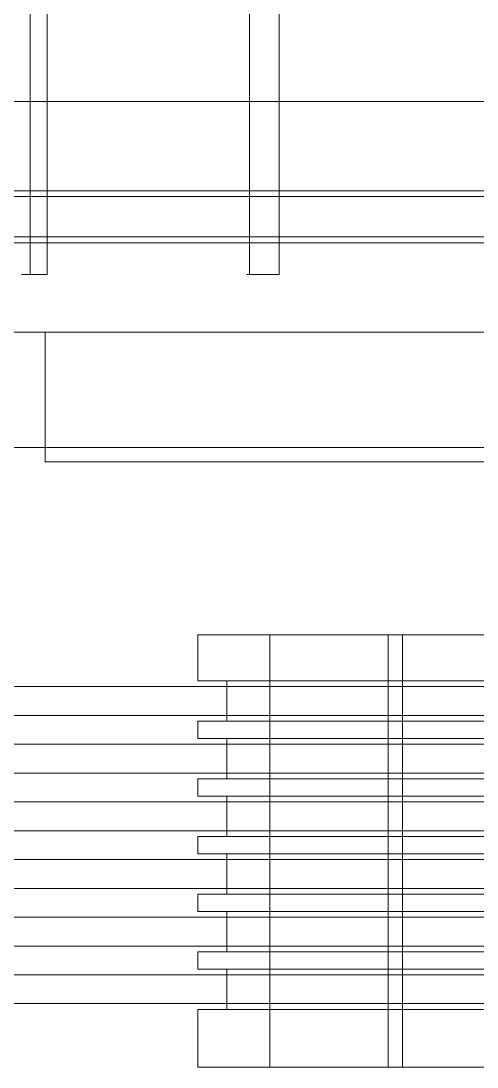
# Model space of a CAD drawing. Header units: millimetres. Extents: x -1970 to 59977, y -65068 to 6837.
# Drawn here: x 26906.8 to 27065, y -19660 to -19297.1 of the extents above; entities that cross this region are included whole.
import ezdxf

# ---------------------------------------------------------------- set-up
doc = ezdxf.new("R2010")
doc.units = ezdxf.units.MM
doc.layers.add('superior_briquetadora', color=7, linetype='Continuous', lineweight=0)

msp = doc.modelspace()

# ---------------------------------------------------------------- linework, layer by layer
at = {"layer": 'superior_briquetadora'}
for p, q in [((26909.93, -18875), (26909.93, -19385)), ((26915.93, -19385), (26915.93, -18875)), ((26986.033, -18875), (26986.033, -19385)), ((26996.424, -19385), (26996.424, -18875)), ((27413.187, -19325), (26783.187, -19325)), ((27403.187, -19325), (26783.187, -19325)), ((27403.187, -19358), (26783.187, -19358)), ((26828.187, -19356), (27398.187, -19356)), ((27403.187, -19372), (26783.187, -19372)), ((26828.187, -19374), (27398.187, -19374)), ((26907.934, -19385), (26906.93, -19385)), ((26906.93, -19385), (26907.12, -19385)), ((26907.12, -19385), (26908.467, -19385)), ((26909.93, -19385), (26907.934, -19385)), ((26908.467, -19385), (26910.699, -19385)), ((26909.93, -19385), (26910.752, -19385)), ((26910.699, -19385), (26913.365, -19385)), ((26910.752, -19385), (26911.585, -19385)), ((26911.585, -19385), (26912.43, -19385)), ((26912.43, -19385), (26913.287, -19385)), ((26913.287, -19385), (26914.156, -19385)), ((26913.365, -19385), (26915.93, -19385)), ((26914.156, -19385), (26915.037, -19385)), ((26915.037, -19385), (26915.93, -19385)), ((26986.033, -19385), (26985.208, -19385)), ((26985.208, -19385), (26985.588, -19385)), ((26985.588, -19385), (26987.097, -19385)), ((26986.033, -19385), (26987.497, -19385)), ((26987.097, -19385), (26989.43, -19385)), ((26987.497, -19385), (26988.967, -19385)), ((26988.967, -19385), (26990.445, -19385)), ((26989.43, -19385), (26992.116, -19385)), ((26990.445, -19385), (26991.93, -19385)), ((26991.93, -19385), (26993.421, -19385)), ((26992.116, -19385), (26994.616, -19385)), ((26993.421, -19385), (26994.919, -19385)), ((26994.616, -19385), (26996.424, -19385)), ((26994.919, -19385), (26996.424, -19385)), ((27403.187, -19405), (26783.187, -19405)), ((27413.187, -19405), (26783.187, -19405)), ((26906.622, -19405), (26916.24, -19405)), ((26915.187, -19405), (26916.259, -19405)), ((26915.187, -19405), (26915.187, -19450)), ((26916.24, -19405), (26927.411, -19405)), ((26916.259, -19405), (26919.465, -19405)), ((26919.465, -19405), (26924.766, -19405)), ((26924.766, -19405), (26932.1, -19405)), ((26927.411, -19405), (26940.039, -19405)), ((26932.1, -19405), (26941.382, -19405)), ((26940.039, -19405), (26954.016, -19405)), ((26941.382, -19405), (26952.502, -19405)), ((26952.502, -19405), (26965.329, -19405)), ((26954.016, -19405), (26969.223, -19405)), ((26965.329, -19405), (26979.715, -19405)), ((26969.223, -19405), (26985.53, -19405)), ((26979.715, -19405), (26995.489, -19405)), ((26985.53, -19405), (27002.799, -19405)), ((26995.489, -19405), (27012.468, -19405)), ((27002.799, -19405), (27020.881, -19405)), ((27012.468, -19405), (27030.451, -19405)), ((27020.881, -19405), (27039.623, -19405)), ((27030.451, -19405), (27049.229, -19405)), ((27039.623, -19405), (27058.864, -19405)), ((27049.229, -19405), (27068.58, -19405)), ((27058.864, -19405), (27078.441, -19405)), ((27403.187, -19445), (26783.187, -19445)), ((27413.187, -19445), (26783.187, -19445)), ((26915.187, -19450), (26916.259, -19450)), ((26916.259, -19450), (26919.465, -19450)), ((26919.465, -19450), (26924.766, -19450)), ((26924.766, -19450), (26932.1, -19450)), ((26932.1, -19450), (26941.382, -19450)), ((26941.382, -19450), (26952.502, -19450)), ((26952.502, -19450), (26965.329, -19450)), ((26965.329, -19450), (26979.715, -19450)), ((26979.715, -19450), (26995.489, -19450)), ((26995.489, -19450), (27012.468, -19450)), ((27012.468, -19450), (27030.451, -19450)), ((27030.451, -19450), (27049.229, -19450)), ((27049.229, -19450), (27068.58, -19450)), ((26968.187, -19510), (26969.639, -19510)), ((26968.187, -19510), (26968.187, -19526)), ((26969.639, -19510), (26973.962, -19510)), ((26973.962, -19510), (26981.061, -19510)), ((26981.061, -19510), (26990.776, -19510)), ((26990.776, -19510), (27002.89, -19510)), ((26993.187, -19660), (26993.187, -19510)), ((26995.464, -19510), (26993.187, -19510)), ((27001.846, -19510), (26995.464, -19510)), ((27011.069, -19510), (27001.846, -19510)), ((27002.89, -19510), (27017.133, -19510)), ((27021.305, -19510), (27011.069, -19510)), ((27017.133, -19510), (27033.187, -19510)), ((27030.527, -19510), (27021.305, -19510)), ((27036.909, -19510), (27030.527, -19510)), ((27033.187, -19510), (27050.692, -19510)), ((27034.187, -19660), (27034.187, -19510)), ((27036.464, -19510), (27034.187, -19510)), ((27042.846, -19510), (27036.464, -19510)), ((27039.187, -19510), (27036.909, -19510)), ((27039.187, -19660), (27039.187, -19510)), ((27052.069, -19510), (27042.846, -19510)), ((27050.692, -19510), (27069.259, -19510)), ((27062.305, -19510), (27052.069, -19510)), ((27071.527, -19510), (27062.305, -19510)), ((26968.187, -19526), (26969.639, -19526)), ((26969.639, -19526), (26973.962, -19526)), ((26973.962, -19526), (26981.061, -19526)), ((26978.187, -19526), (26979.823, -19526)), ((26978.187, -19540), (26978.187, -19526)), ((26979.823, -19526), (26984.689, -19526)), ((26981.061, -19526), (26990.776, -19526)), ((26984.689, -19526), (26992.65, -19526)), ((26990.776, -19526), (27002.89, -19526)), ((26992.65, -19526), (27003.49, -19526)), ((27002.89, -19526), (27017.133, -19526)), ((27003.49, -19526), (27016.913, -19526)), ((27016.913, -19526), (27032.553, -19526)), ((27017.133, -19526), (27033.187, -19526)), ((27032.553, -19526), (27049.983, -19526)), ((27033.187, -19526), (27050.692, -19526)), ((27049.983, -19526), (27068.728, -19526)), ((27050.692, -19526), (27069.259, -19526)), ((25349.739, -19528), (27106.851, -19528)), ((25350.312, -19528), (27107.423, -19528)), ((27114.11, -19528), (25367.799, -19528)), ((27115.163, -19528), (25368.852, -19528)), ((25349.739, -19538), (27106.851, -19538)), ((25350.312, -19538), (27107.423, -19538)), ((27114.11, -19538), (25367.799, -19538)), ((27115.163, -19538), (25368.852, -19538)), ((26968.187, -19540), (26969.639, -19540)), ((26968.187, -19540), (26968.187, -19546)), ((26969.639, -19540), (26973.962, -19540)), ((26973.962, -19540), (26981.061, -19540)), ((26978.187, -19540), (26979.823, -19540)), ((26979.823, -19540), (26984.689, -19540)), ((26981.061, -19540), (26990.776, -19540)), ((26984.689, -19540), (26992.65, -19540)), ((26990.776, -19540), (27002.89, -19540)), ((26992.65, -19540), (27003.49, -19540)), ((27002.89, -19540), (27017.133, -19540)), ((27003.49, -19540), (27016.913, -19540)), ((27016.913, -19540), (27032.553, -19540)), ((27017.133, -19540), (27033.187, -19540)), ((27032.553, -19540), (27049.983, -19540)), ((27033.187, -19540), (27050.692, -19540)), ((27049.983, -19540), (27068.728, -19540)), ((27050.692, -19540), (27069.259, -19540)), ((25349.739, -19548), (27106.851, -19548)), ((25350.312, -19548), (27107.423, -19548)), ((27114.11, -19548), (25367.799, -19548)), ((27115.163, -19548), (25368.852, -19548)), ((26968.187, -19546), (26969.639, -19546)), ((26969.639, -19546), (26973.962, -19546)), ((26973.962, -19546), (26981.061, -19546)), ((26978.187, -19546), (26979.823, -19546)), ((26978.187, -19560), (26978.187, -19546)), ((26979.823, -19546), (26984.689, -19546)), ((26981.061, -19546), (26990.776, -19546)), ((26984.689, -19546), (26992.65, -19546)), ((26990.776, -19546), (27002.89, -19546)), ((26992.65, -19546), (27003.49, -19546)), ((27002.89, -19546), (27017.133, -19546)), ((27003.49, -19546), (27016.913, -19546)), ((27016.913, -19546), (27032.553, -19546)), ((27017.133, -19546), (27033.187, -19546)), ((27032.553, -19546), (27049.983, -19546)), ((27033.187, -19546), (27050.692, -19546)), ((27049.983, -19546), (27068.728, -19546)), ((27050.692, -19546), (27069.259, -19546)), ((25349.739, -19558), (27106.851, -19558)), ((25350.312, -19558), (27107.423, -19558)), ((27114.11, -19558), (25367.799, -19558)), ((27115.163, -19558), (25368.852, -19558)), ((26968.187, -19560), (26969.639, -19560)), ((26968.187, -19560), (26968.187, -19566)), ((26969.639, -19560), (26973.962, -19560)), ((26973.962, -19560), (26981.061, -19560)), ((26978.187, -19560), (26979.823, -19560)), ((26979.823, -19560), (26984.689, -19560)), ((26981.061, -19560), (26990.776, -19560)), ((26984.689, -19560), (26992.65, -19560)), ((26990.776, -19560), (27002.89, -19560)), ((26992.65, -19560), (27003.49, -19560)), ((27002.89, -19560), (27017.133, -19560)), ((27003.49, -19560), (27016.913, -19560)), ((27016.913, -19560), (27032.553, -19560)), ((27017.133, -19560), (27033.187, -19560)), ((27032.553, -19560), (27049.983, -19560)), ((27033.187, -19560), (27050.692, -19560)), ((27049.983, -19560), (27068.728, -19560)), ((27050.692, -19560), (27069.259, -19560)), ((26968.187, -19566), (26969.639, -19566)), ((26969.639, -19566), (26973.962, -19566)), ((26973.962, -19566), (26981.061, -19566)), ((26978.187, -19566), (26979.823, -19566)), ((26978.187, -19580), (26978.187, -19566)), ((26979.823, -19566), (26984.689, -19566)), ((26981.061, -19566), (26990.776, -19566)), ((26984.689, -19566), (26992.65, -19566)), ((26990.776, -19566), (27002.89, -19566)), ((26992.65, -19566), (27003.49, -19566)), ((27002.89, -19566), (27017.133, -19566)), ((27003.49, -19566), (27016.913, -19566)), ((27016.913, -19566), (27032.553, -19566)), ((27017.133, -19566), (27033.187, -19566)), ((27032.553, -19566), (27049.983, -19566)), ((27033.187, -19566), (27050.692, -19566)), ((27049.983, -19566), (27068.728, -19566)), ((27050.692, -19566), (27069.259, -19566)), ((25349.739, -19568), (27106.851, -19568)), ((25350.312, -19568), (27107.423, -19568)), ((27114.11, -19568), (25367.799, -19568)), ((27115.163, -19568), (25368.852, -19568)), ((25349.739, -19578), (27106.851, -19578)), ((25350.312, -19578), (27107.423, -19578)), ((27114.11, -19578), (25367.799, -19578)), ((27115.163, -19578), (25368.852, -19578)), ((26968.187, -19580), (26969.639, -19580)), ((26968.187, -19580), (26968.187, -19586)), ((26969.639, -19580), (26973.962, -19580)), ((26973.962, -19580), (26981.061, -19580)), ((26978.187, -19580), (26979.823, -19580)), ((26979.823, -19580), (26984.689, -19580)), ((26981.061, -19580), (26990.776, -19580)), ((26984.689, -19580), (26992.65, -19580)), ((26990.776, -19580), (27002.89, -19580)), ((26992.65, -19580), (27003.49, -19580)), ((27002.89, -19580), (27017.133, -19580)), ((27003.49, -19580), (27016.913, -19580)), ((27016.913, -19580), (27032.553, -19580)), ((27017.133, -19580), (27033.187, -19580)), ((27032.553, -19580), (27049.983, -19580)), ((27033.187, -19580), (27050.692, -19580)), ((27049.983, -19580), (27068.728, -19580)), ((27050.692, -19580), (27069.259, -19580)), ((26968.187, -19586), (26969.639, -19586)), ((26969.639, -19586), (26973.962, -19586)), ((26973.962, -19586), (26981.061, -19586)), ((26978.187, -19586), (26979.823, -19586)), ((26978.187, -19600), (26978.187, -19586)), ((26979.823, -19586), (26984.689, -19586)), ((26981.061, -19586), (26990.776, -19586)), ((26984.689, -19586), (26992.65, -19586)), ((26990.776, -19586), (27002.89, -19586)), ((26992.65, -19586), (27003.49, -19586)), ((27002.89, -19586), (27017.133, -19586)), ((27003.49, -19586), (27016.913, -19586)), ((27016.913, -19586), (27032.553, -19586)), ((27017.133, -19586), (27033.187, -19586)), ((27032.553, -19586), (27049.983, -19586)), ((27033.187, -19586), (27050.692, -19586)), ((27049.983, -19586), (27068.728, -19586)), ((27050.692, -19586), (27069.259, -19586)), ((25349.739, -19588), (27106.851, -19588)), ((25350.312, -19588), (27107.423, -19588)), ((27114.11, -19588), (25367.799, -19588)), ((27115.163, -19588), (25368.852, -19588)), ((25349.739, -19598), (27106.851, -19598)), ((25350.312, -19598), (27107.423, -19598)), ((27114.11, -19598), (25367.799, -19598)), ((27115.163, -19598), (25368.852, -19598)), ((26968.187, -19600), (26969.639, -19600)), ((26968.187, -19600), (26968.187, -19606)), ((26969.639, -19600), (26973.962, -19600)), ((26973.962, -19600), (26981.061, -19600)), ((26978.187, -19600), (26979.823, -19600)), ((26979.823, -19600), (26984.689, -19600)), ((26981.061, -19600), (26990.776, -19600)), ((26984.689, -19600), (26992.65, -19600)), ((26990.776, -19600), (27002.89, -19600)), ((26992.65, -19600), (27003.49, -19600)), ((27002.89, -19600), (27017.133, -19600)), ((27003.49, -19600), (27016.913, -19600)), ((27016.913, -19600), (27032.553, -19600)), ((27017.133, -19600), (27033.187, -19600)), ((27032.553, -19600), (27049.983, -19600)), ((27033.187, -19600), (27050.692, -19600)), ((27049.983, -19600), (27068.728, -19600)), ((27050.692, -19600), (27069.259, -19600)), ((26968.187, -19606), (26969.639, -19606)), ((26969.639, -19606), (26973.962, -19606)), ((26973.962, -19606), (26981.061, -19606)), ((26978.187, -19606), (26979.823, -19606)), ((26978.187, -19620), (26978.187, -19606)), ((26979.823, -19606), (26984.689, -19606)), ((26981.061, -19606), (26990.776, -19606)), ((26984.689, -19606), (26992.65, -19606)), ((26990.776, -19606), (27002.89, -19606)), ((26992.65, -19606), (27003.49, -19606)), ((27002.89, -19606), (27017.133, -19606)), ((27003.49, -19606), (27016.913, -19606)), ((27016.913, -19606), (27032.553, -19606)), ((27017.133, -19606), (27033.187, -19606)), ((27032.553, -19606), (27049.983, -19606)), ((27033.187, -19606), (27050.692, -19606)), ((27049.983, -19606), (27068.728, -19606)), ((27050.692, -19606), (27069.259, -19606)), ((25349.739, -19608), (27106.851, -19608)), ((25350.312, -19608), (27107.423, -19608)), ((27114.11, -19608), (25367.799, -19608)), ((27115.163, -19608), (25368.852, -19608)), ((25349.739, -19618), (27106.851, -19618)), ((25350.312, -19618), (27107.423, -19618)), ((27114.11, -19618), (25367.799, -19618)), ((27115.163, -19618), (25368.852, -19618)), ((26968.187, -19620), (26969.639, -19620)), ((26968.187, -19620), (26968.187, -19626)), ((26969.639, -19620), (26973.962, -19620)), ((26973.962, -19620), (26981.061, -19620)), ((26978.187, -19620), (26979.823, -19620)), ((26979.823, -19620), (26984.689, -19620)), ((26981.061, -19620), (26990.776, -19620)), ((26984.689, -19620), (26992.65, -19620)), ((26990.776, -19620), (27002.89, -19620)), ((26992.65, -19620), (27003.49, -19620)), ((27002.89, -19620), (27017.133, -19620)), ((27003.49, -19620), (27016.913, -19620)), ((27016.913, -19620), (27032.553, -19620)), ((27017.133, -19620), (27033.187, -19620)), ((27032.553, -19620), (27049.983, -19620)), ((27033.187, -19620), (27050.692, -19620)), ((27049.983, -19620), (27068.728, -19620)), ((27050.692, -19620), (27069.259, -19620)), ((26968.187, -19626), (26969.639, -19626)), ((26969.639, -19626), (26973.962, -19626)), ((26973.962, -19626), (26981.061, -19626)), ((26978.187, -19626), (26979.823, -19626)), ((26978.187, -19640), (26978.187, -19626)), ((26979.823, -19626), (26984.689, -19626)), ((26981.061, -19626), (26990.776, -19626)), ((26984.689, -19626), (26992.65, -19626)), ((26990.776, -19626), (27002.89, -19626)), ((26992.65, -19626), (27003.49, -19626)), ((27002.89, -19626), (27017.133, -19626)), ((27003.49, -19626), (27016.913, -19626)), ((27016.913, -19626), (27032.553, -19626)), ((27017.133, -19626), (27033.187, -19626)), ((27032.553, -19626), (27049.983, -19626)), ((27033.187, -19626), (27050.692, -19626)), ((27049.983, -19626), (27068.728, -19626)), ((27050.692, -19626), (27069.259, -19626)), ((25349.739, -19628), (27106.851, -19628)), ((25350.312, -19628), (27107.423, -19628)), ((27114.11, -19628), (25367.799, -19628)), ((27115.163, -19628), (25368.852, -19628)), ((25349.739, -19638), (27106.851, -19638)), ((25350.312, -19638), (27107.423, -19638)), ((27114.11, -19638), (25367.799, -19638)), ((27115.163, -19638), (25368.852, -19638)), ((26968.187, -19640), (26969.639, -19640)), ((26968.187, -19640), (26968.187, -19660)), ((26969.639, -19640), (26973.962, -19640)), ((26973.962, -19640), (26981.061, -19640)), ((26978.187, -19640), (26979.823, -19640)), ((26979.823, -19640), (26984.689, -19640)), ((26981.061, -19640), (26990.776, -19640)), ((26984.689, -19640), (26992.65, -19640)), ((26990.776, -19640), (27002.89, -19640)), ((26992.65, -19640), (27003.49, -19640)), ((27002.89, -19640), (27017.133, -19640)), ((27003.49, -19640), (27016.913, -19640)), ((27016.913, -19640), (27032.553, -19640)), ((27017.133, -19640), (27033.187, -19640)), ((27032.553, -19640), (27049.983, -19640)), ((27033.187, -19640), (27050.692, -19640)), ((27049.983, -19640), (27068.728, -19640)), ((27050.692, -19640), (27069.259, -19640)), ((26968.187, -19660), (26969.639, -19660)), ((26969.639, -19660), (26973.962, -19660)), ((26973.962, -19660), (26981.061, -19660)), ((26981.061, -19660), (26990.776, -19660)), ((26990.776, -19660), (27002.89, -19660)), ((26995.464, -19660), (26993.187, -19660)), ((27001.846, -19660), (26995.464, -19660)), ((27011.069, -19660), (27001.846, -19660)), ((27002.89, -19660), (27017.133, -19660)), ((27021.305, -19660), (27011.069, -19660)), ((27017.133, -19660), (27033.187, -19660)), ((27030.527, -19660), (27021.305, -19660)), ((27036.909, -19660), (27030.527, -19660)), ((27033.187, -19660), (27050.692, -19660)), ((27036.464, -19660), (27034.187, -19660)), ((27042.846, -19660), (27036.464, -19660)), ((27039.187, -19660), (27036.909, -19660)), ((27052.069, -19660), (27042.846, -19660)), ((27050.692, -19660), (27069.259, -19660)), ((27062.305, -19660), (27052.069, -19660)), ((27071.527, -19660), (27062.305, -19660))]:
    msp.add_line(p, q, dxfattribs=at)

doc.saveas('drawing.dxf')
